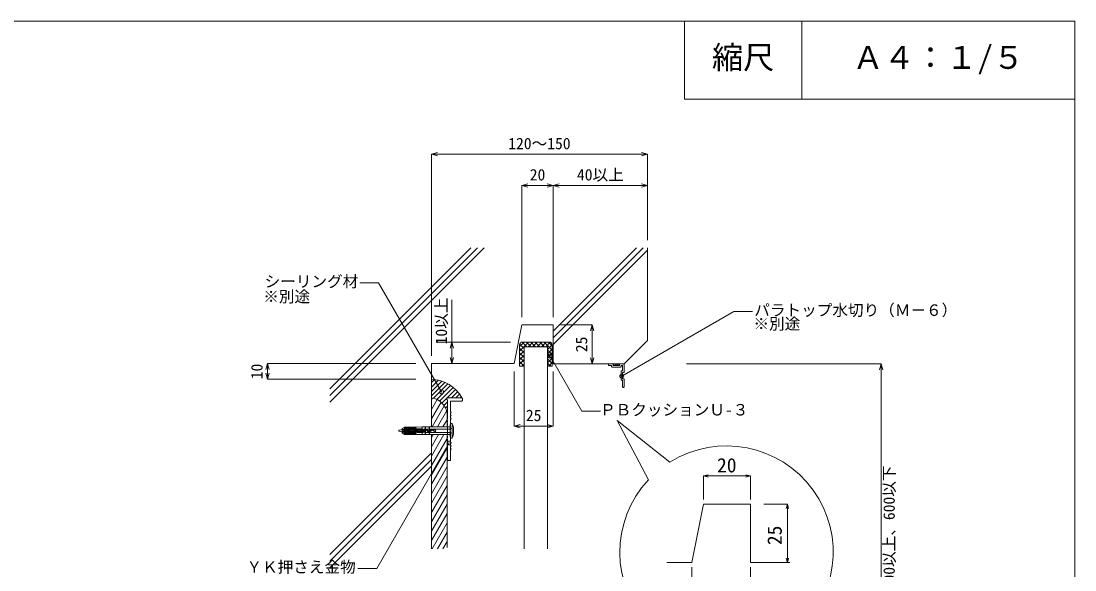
# Model space of a CAD drawing. Units: millimetres, scale not verified, with parts at other scales. Extents: x -675 to 675, y -471 to 460.
# Drawn here: x 0 to 675, y 108 to 460 of the extents above; entities that cross this region are included whole.
import ezdxf
from ezdxf.enums import TextEntityAlignment as Align

# ---------------------------------------------------------------- set-up
doc = ezdxf.new("R2010")
doc.units = ezdxf.units.MM
doc.header["$LTSCALE"] = 5
doc.header["$PDMODE"] = 32
doc.header["$PDSIZE"] = 2.5
doc.layers.add('1-0_芯・寸法線', color=7, linetype='Continuous', lineweight=18)
doc.layers.add('F-F', color=7, linetype='Continuous', lineweight=18)
doc.layers.add('E-E', color=7, linetype='Continuous')
doc.styles.add('ＭＳ ゴシック', font='')
doc.styles.get('ＭＳ ゴシック').set_extended_font_data('MS Gothic')

msp = doc.modelspace()

# ---------------------------------------------------------------- linework, layer by layer
at = {"layer": '1-0_芯・寸法線'}
for p, q in [((262.856, 374.702), (266.719, 375.737)), ((262.856, 374.702), (266.719, 373.666)), ((262.856, 374.702), (401.259, 374.702)), ((262.856, 374.702), (262.856, 245.569)), ((401.259, 374.702), (397.395, 375.737)), ((401.259, 374.702), (397.395, 373.666)), ((401.259, 374.702), (401.259, 319.702)), ((320.818, 354.702), (324.682, 355.737)), ((320.818, 354.702), (340.818, 354.702)), ((320.818, 354.702), (324.682, 353.666)), ((320.818, 354.702), (320.818, 270.383)), ((340.818, 354.702), (336.955, 355.737)), ((340.818, 354.702), (336.955, 353.666)), ((340.818, 354.702), (344.682, 355.737)), ((340.818, 354.702), (401.259, 354.702)), ((340.818, 354.702), (344.682, 353.666)), ((340.818, 354.702), (340.818, 270.383)), ((401.259, 354.702), (397.395, 355.737)), ((401.259, 354.702), (397.395, 353.666)), ((197.856, 215.912), (296.645, 314.702)), ((197.856, 220.155), (292.403, 314.702)), ((197.856, 224.397), (288.16, 314.702)), ((340.818, 257.051), (398.469, 314.702)), ((340.818, 261.294), (394.226, 314.702)), ((340.818, 252.809), (401.259, 313.249)), ((401.259, 255.383), (401.259, 314.702)), ((217.005, 292.378), (229.005, 292.378)), ((269.38, 222.446), (229.005, 292.378)), ((275.856, 240.569), (275.856, 281.492)), ((320.818, 265.383), (315.856, 240.569)), ((320.818, 265.383), (340.818, 265.383)), ((340.818, 265.383), (340.818, 240.383)), ((365.818, 265.383), (345.818, 265.383)), ((365.818, 265.383), (364.783, 261.519)), ((365.818, 240.383), (365.818, 265.383)), ((365.818, 265.383), (366.854, 261.519)), ((265.907, 254.383), (313.519, 254.383)), ((275.856, 254.383), (274.82, 250.519)), ((275.856, 254.383), (276.891, 250.519)), ((319.218, 248.628), (324.973, 254.383)), ((319.218, 251.456), (322.145, 254.383)), ((319.218, 252.383), (319.218, 238.883)), ((319.218, 250.393), (322.218, 247.393)), ((319.348, 253.092), (322.218, 250.222)), ((320.91, 254.359), (323.886, 251.383)), ((338.218, 254.383), (321.218, 254.383)), ((322.218, 251.383), (322.218, 121.921)), ((337.218, 251.383), (322.218, 251.383)), ((323.715, 254.383), (326.715, 251.383)), ((324.802, 251.383), (327.802, 254.383)), ((326.543, 254.383), (329.543, 251.383)), ((327.63, 251.383), (330.63, 254.383)), ((329.371, 254.383), (332.371, 251.383)), ((330.459, 251.383), (333.459, 254.383)), ((332.2, 254.383), (335.2, 251.383)), ((333.287, 251.383), (336.287, 254.383)), ((335.028, 254.383), (340.218, 249.192)), ((336.115, 251.383), (338.969, 254.236)), ((337.218, 249.657), (340.202, 252.641)), ((337.218, 251.383), (337.218, 121.921)), ((337.218, 246.829), (340.218, 249.829)), ((337.857, 254.383), (340.218, 252.021)), ((340.218, 252.383), (340.218, 238.883)), ((386.259, 240.383), (401.259, 255.383)), ((275.856, 240.569), (274.82, 244.432)), ((275.856, 240.569), (276.891, 244.432)), ((319.218, 245.799), (322.218, 248.799)), ((319.218, 247.565), (322.218, 244.565)), ((319.218, 242.971), (322.218, 245.971)), ((319.218, 244.737), (322.218, 241.737)), ((319.218, 240.143), (322.218, 243.143)), ((337.218, 249.364), (340.218, 246.364)), ((337.218, 244), (340.218, 247)), ((337.218, 246.536), (340.218, 243.536)), ((337.218, 241.172), (340.218, 244.172)), ((337.218, 243.707), (340.218, 240.707)), ((365.818, 240.383), (364.783, 244.246)), ((365.818, 240.383), (366.854, 244.246)), ((157.856, 240.569), (156.82, 236.705)), ((157.856, 230.569), (157.856, 240.569)), ((157.856, 240.569), (158.891, 236.705)), ((157.856, 240.569), (252.856, 240.569)), ((262.856, 240.569), (315.856, 240.569)), ((262.856, 240.569), (262.856, 200.068)), ((319.218, 241.908), (322.218, 238.908)), ((319.218, 239.08), (319.416, 238.883)), ((322.218, 238.883), (319.218, 238.883)), ((320.787, 238.883), (322.218, 240.314)), ((337.218, 240.879), (339.215, 238.883)), ((340.218, 238.883), (337.218, 238.883)), ((337.757, 238.883), (340.218, 241.344)), ((340.407, 242.69), (359.187, 210.161)), ((386.259, 240.383), (340.818, 240.383)), ((376.259, 240.083), (376.259, 239.383)), ((378.259, 239.383), (376.259, 239.383)), ((378.959, 240.383), (376.559, 240.383)), ((378.259, 238.683), (378.259, 239.383)), ((378.559, 238.383), (383.959, 238.383)), ((379.259, 239.573), (380.069, 240.383)), ((379.259, 240.083), (379.259, 239.383)), ((383.259, 239.383), (379.259, 239.383)), ((380.483, 239.383), (381.483, 240.383)), ((381.897, 239.383), (382.897, 240.383)), ((383.259, 240.083), (383.259, 239.383)), ((383.559, 240.383), (385.959, 240.383)), ((385.259, 239.383), (384.259, 239.383)), ((384.259, 238.683), (384.259, 239.383)), ((385.259, 235.883), (385.259, 239.383)), ((386.259, 235.183), (386.259, 240.083)), ((550.828, 240.383), (426.259, 240.383)), ((550.828, 240.383), (549.793, 236.519)), ((550.828, -29.619), (550.828, 240.383)), ((550.828, 240.383), (551.863, 236.519)), ((157.856, 230.569), (156.82, 234.432)), ((157.856, 230.569), (158.891, 234.432)), ((157.856, 230.569), (252.856, 230.569)), ((262.856, 228.402), (264.861, 230.407)), ((262.856, 225.574), (267.262, 229.98)), ((315.856, 200.569), (315.856, 235.569)), ((340.818, 200.569), (340.818, 235.569)), ((384.259, 235.583), (384.259, 230.183)), ((384.559, 235.883), (385.259, 235.883)), ((384.559, 229.883), (385.259, 229.883)), ((385.259, 230.883), (385.259, 234.883)), ((385.959, 234.883), (385.259, 234.883)), ((385.959, 230.883), (385.259, 230.883)), ((385.259, 225.683), (385.259, 229.883)), ((386.259, 230.583), (386.259, 225.683)), ((262.856, 222.745), (269.463, 229.353)), ((262.856, 219.917), (271.495, 228.556)), ((264.117, 218.35), (273.377, 227.609)), ((266.232, 217.636), (275.122, 226.526)), ((268.038, 216.614), (276.739, 225.315)), ((272.821, 218.569), (278.232, 223.98)), ((385.559, 225.383), (385.959, 225.383)), ((262.856, 217.273), (263.546, 218.467)), ((262.856, 211.273), (266.467, 217.527)), ((269.58, 215.328), (272.657, 218.405)), ((270.872, 213.791), (273.157, 216.077)), ((282.357, 218.569), (272.657, 218.569)), ((272.657, 217.569), (272.657, 218.569)), ((272.657, 217.569), (273.157, 217.069)), ((273.157, 205.069), (273.157, 217.069)), ((282.357, 216.569), (275.152, 216.569)), ((275.152, 209.819), (275.152, 216.569)), ((275.649, 218.569), (279.603, 222.523)), ((278.478, 218.569), (280.852, 220.943)), ((281.306, 218.569), (281.974, 219.236)), ((282.657, 216.869), (282.657, 218.269)), ((262.856, 205.273), (268.981, 215.883)), ((263.315, 200.068), (271.07, 213.5)), ((266.779, 200.068), (272.571, 210.101)), ((271.902, 211.992), (273.157, 213.248)), ((359.187, 210.161), (371.187, 210.161)), ((270.243, 200.068), (272.856, 204.593)), ((272.856, 208.569), (272.856, 200.068)), ((272.856, 208.569), (272.856, 200.068)), ((273.157, 205.069), (272.856, 204.566)), ((273.157, 204.053), (272.856, 204.566)), ((273.157, 203.056), (272.856, 202.553)), ((273.157, 202.04), (272.856, 202.553)), ((273.157, 203.056), (273.157, 204.053)), ((275.152, 207.84), (275.152, 208.819)), ((275.152, 205.821), (275.152, 206.84)), ((275.152, 198.068), (275.152, 204.821)), ((381.902, 204.232), (415.609, 177.514)), ((381.902, 204.232), (401.785, 166.092)), ((244.105, 198.458), (242.135, 197.862)), ((242.135, 197.275), (244.375, 196.678)), ((244.086, 198.975), (245.612, 199.87)), ((244.086, 198.975), (244.086, 196.162)), ((244.086, 196.162), (245.612, 195.267)), ((244.701, 198.583), (244.105, 198.458)), ((244.105, 198.458), (244.375, 196.678)), ((245.009, 196.553), (244.375, 196.678)), ((244.701, 198.583), (245.009, 196.553)), ((245.317, 198.583), (244.72, 198.458)), ((245.624, 196.556), (244.99, 196.678)), ((245.612, 199.314), (245.306, 199.068)), ((252.43, 199.068), (245.306, 199.068)), ((245.612, 195.823), (245.306, 196.068)), ((252.43, 196.068), (245.306, 196.068)), ((245.317, 198.583), (245.625, 196.553)), ((245.932, 198.583), (245.336, 198.458)), ((245.612, 199.697), (245.411, 199.568)), ((252.503, 199.568), (245.411, 199.568)), ((245.612, 198.707), (245.411, 198.443)), ((252.404, 198.443), (245.411, 198.443)), ((245.612, 196.43), (245.411, 196.693)), ((252.404, 196.693), (245.411, 196.693)), ((246.24, 196.556), (245.606, 196.678)), ((256.825, 200.068), (245.612, 199.87)), ((245.612, 199.697), (245.612, 199.87)), ((253.009, 199.838), (245.612, 199.697)), ((245.612, 199.314), (245.612, 199.568)), ((245.612, 199.314), (253.009, 199.482)), ((245.612, 198.707), (245.612, 199.068)), ((253.009, 198.953), (245.612, 198.707)), ((245.612, 197.568), (245.612, 198.443)), ((245.612, 197.568), (245.612, 196.693)), ((253.009, 196.184), (245.612, 196.43)), ((245.612, 196.43), (245.612, 196.068)), ((245.612, 195.823), (245.612, 195.568)), ((245.612, 195.823), (253.009, 195.655)), ((245.932, 198.583), (246.24, 196.553)), ((246.548, 198.583), (245.951, 198.458)), ((246.855, 196.556), (246.221, 196.678)), ((246.548, 198.583), (246.855, 196.553)), ((247.163, 198.583), (246.567, 198.458)), ((247.47, 196.556), (246.836, 196.678)), ((247.163, 198.583), (247.471, 196.553)), ((247.778, 198.583), (247.182, 198.458)), ((248.086, 196.556), (247.452, 196.678)), ((247.778, 198.583), (248.086, 196.553)), ((248.394, 198.583), (247.797, 198.458)), ((248.701, 196.556), (248.067, 196.678)), ((248.394, 198.583), (248.701, 196.553)), ((249.009, 198.583), (248.413, 198.458)), ((249.316, 196.556), (248.683, 196.678)), ((249.009, 198.583), (249.317, 196.553)), ((249.625, 198.583), (249.028, 198.458)), ((249.932, 196.556), (249.298, 196.678)), ((249.625, 198.583), (249.932, 196.553)), ((250.24, 198.583), (249.644, 198.458)), ((250.547, 196.556), (249.913, 196.678)), ((250.24, 198.583), (250.548, 196.553)), ((250.855, 198.583), (250.259, 198.458)), ((251.163, 196.556), (250.529, 196.678)), ((250.855, 198.583), (251.163, 196.553)), ((251.471, 198.583), (250.874, 198.458)), ((251.778, 196.556), (251.144, 196.678)), ((251.778, 196.556), (251.144, 196.678)), ((251.471, 198.583), (251.778, 196.553)), ((251.471, 198.583), (251.778, 196.553)), ((252.086, 198.583), (251.49, 198.458)), ((252.393, 196.556), (251.759, 196.678)), ((252.086, 198.583), (252.394, 196.553)), ((252.701, 198.583), (252.105, 198.458)), ((253.009, 196.556), (252.375, 196.678)), ((252.701, 198.583), (253.009, 196.553)), ((253.317, 198.583), (252.72, 198.458)), ((253.624, 196.556), (252.99, 196.678)), ((253.317, 198.583), (253.625, 196.553)), ((253.932, 198.583), (253.336, 198.458)), ((254.24, 196.556), (253.606, 196.678)), ((253.748, 198.631), (253.748, 196.506)), ((256.578, 198.756), (253.871, 198.756)), ((256.578, 198.506), (253.871, 198.506)), ((256.578, 196.631), (253.871, 196.631)), ((256.578, 196.381), (253.871, 196.381)), ((253.932, 198.583), (254.24, 196.553)), ((254.548, 198.583), (253.951, 198.458)), ((254.855, 196.556), (254.221, 196.678)), ((254.36, 198.506), (254.36, 196.631)), ((254.548, 198.583), (254.855, 196.553)), ((255.163, 198.583), (254.567, 198.458)), ((255.47, 196.556), (254.836, 196.678)), ((255.163, 198.583), (255.471, 196.553)), ((255.778, 198.583), (255.182, 198.458)), ((256.086, 196.556), (255.452, 196.678)), ((255.778, 198.583), (256.086, 196.553)), ((256.394, 198.583), (255.797, 198.458)), ((256.701, 196.556), (256.067, 196.678)), ((256.394, 198.583), (256.701, 196.553)), ((257.009, 198.583), (256.413, 198.458)), ((256.522, 198.506), (256.522, 196.631)), ((257.316, 196.556), (256.683, 196.678)), ((257.316, 196.556), (256.683, 196.678)), ((257.316, 196.556), (256.683, 196.678)), ((258.718, 200.068), (256.825, 200.068)), ((256.825, 198.689), (256.825, 200.068)), ((256.825, 198.256), (256.825, 196.881)), ((256.825, 196.448), (256.825, 195.068)), ((257.009, 198.583), (257.317, 196.553)), ((257.009, 198.583), (257.317, 196.553)), ((257.009, 198.583), (257.317, 196.553)), ((257.625, 198.583), (257.028, 198.458)), ((257.071, 198.256), (257.071, 197.943)), ((257.071, 197.193), (257.071, 196.881)), ((257.932, 196.556), (257.298, 196.678)), ((258.332, 197.693), (257.317, 197.693)), ((258.332, 197.443), (257.317, 197.443)), ((257.625, 198.583), (257.932, 196.553)), ((257.625, 197.693), (257.625, 197.443)), ((258.24, 198.583), (257.644, 198.458)), ((258.547, 196.556), (257.913, 196.678)), ((258.24, 198.583), (274.855, 198.583)), ((258.24, 198.583), (258.548, 196.553)), ((258.547, 196.556), (258.547, 198.583)), ((258.548, 196.553), (274.855, 196.553)), ((258.718, 200.068), (258.718, 198.205)), ((258.718, 197.604), (258.718, 195.068)), ((261.425, 200.068), (258.993, 200.068)), ((258.993, 200.068), (258.993, 198.271)), ((258.993, 197.676), (258.993, 195.068)), ((261.425, 200.068), (261.425, 197.447)), ((261.425, 196.853), (261.425, 195.068)), ((274.363, 200.068), (261.701, 200.068)), ((261.701, 200.068), (261.701, 197.494)), ((261.701, 196.896), (261.701, 195.068)), ((273.157, 201.058), (272.856, 200.555)), ((273.157, 200.042), (272.856, 200.555)), ((273.157, 199.045), (272.856, 198.541)), ((273.157, 198.028), (272.856, 198.541)), ((273.157, 197.062), (272.856, 196.559)), ((273.157, 196.046), (272.856, 196.559)), ((273.157, 201.058), (273.157, 202.04)), ((273.157, 199.045), (273.157, 200.042)), ((273.157, 197.062), (273.157, 198.028)), ((273.157, 195.064), (273.157, 196.046)), ((274.855, 201.6), (274.855, 193.537)), ((274.855, 198.583), (276.086, 199.208)), ((275.152, 190.311), (275.152, 197.068)), ((276.086, 202.318), (275.305, 202.231)), ((276.086, 197.568), (276.086, 202.318)), ((276.086, 201.513), (276.086, 193.624)), ((276.086, 197.568), (276.086, 192.818)), ((277.009, 197.568), (277.009, 199.7)), ((277.009, 197.568), (277.009, 195.437)), ((315.856, 200.569), (319.719, 201.604)), ((315.856, 200.569), (340.818, 200.569)), ((315.856, 200.569), (319.719, 199.533)), ((340.818, 200.569), (336.955, 201.604)), ((340.818, 200.569), (336.955, 199.533)), ((274.155, 189.73), (227.8, 109.441)), ((245.612, 195.44), (245.411, 195.568)), ((252.503, 195.568), (245.411, 195.568)), ((245.612, 195.44), (245.612, 195.267)), ((253.009, 195.299), (245.612, 195.44)), ((256.825, 195.068), (245.612, 195.267)), ((258.718, 195.068), (256.825, 195.068)), ((261.425, 195.068), (258.993, 195.068)), ((274.363, 195.068), (261.701, 195.068)), ((262.856, 181.273), (270.821, 195.068)), ((262.856, 187.273), (267.357, 195.068)), ((262.856, 193.273), (263.893, 195.068)), ((262.856, 195.068), (262.856, 121.921)), ((262.856, 181.273), (270.821, 195.068)), ((262.856, 175.273), (272.856, 192.593)), ((262.856, 175.273), (272.856, 192.593)), ((272.856, 195.068), (272.856, 122.732)), ((273.157, 195.064), (272.856, 194.561)), ((273.157, 194.048), (272.856, 194.561)), ((273.157, 193.067), (272.856, 192.563)), ((273.157, 192.05), (272.856, 192.563)), ((273.157, 191.084), (272.856, 190.581)), ((273.157, 190.068), (272.856, 190.581)), ((273.157, 193.067), (273.157, 194.048)), ((273.157, 191.084), (273.157, 192.05)), ((273.157, 178.869), (273.157, 190.068)), ((275.152, 188.314), (275.152, 189.311)), ((276.086, 192.818), (275.305, 192.906)), ((197.856, 118.331), (262.856, 183.331)), ((262.856, 169.273), (272.856, 186.593)), ((262.856, 169.273), (272.856, 186.593)), ((275.152, 186.305), (275.152, 187.314)), ((275.152, 178.869), (275.152, 185.305)), ((197.856, 114.089), (262.856, 179.089)), ((262.856, 163.273), (272.856, 180.593)), ((262.856, 163.273), (272.856, 180.593)), ((274.852, 178.569), (273.457, 178.569)), ((197.856, 109.846), (262.856, 174.846)), ((262.856, 157.273), (272.856, 174.593)), ((262.856, 157.273), (272.856, 174.593)), ((437.171, 168.59), (440.069, 169.366)), ((467.171, 168.59), (464.274, 169.366)), ((262.856, 151.273), (272.856, 168.593)), ((262.856, 151.273), (272.856, 168.593)), ((262.856, 145.273), (272.856, 162.593)), ((262.856, 145.273), (272.856, 162.593)), ((437.171, 168.59), (467.171, 168.59)), ((437.171, 168.59), (440.069, 167.813)), ((437.171, 168.59), (437.171, 153.59)), ((467.171, 168.59), (464.274, 167.813)), ((467.171, 168.59), (467.171, 153.59)), ((262.856, 139.273), (272.856, 156.593)), ((262.856, 139.273), (272.856, 156.593)), ((262.856, 133.273), (272.856, 150.593)), ((262.856, 133.273), (272.856, 150.593)), ((437.171, 150.59), (429.671, 113.09)), ((437.171, 150.59), (467.171, 150.59)), ((467.171, 150.59), (467.171, 113.09)), ((490.805, 150.59), (475.805, 150.59)), ((490.805, 150.59), (490.029, 147.692)), ((490.805, 113.09), (490.805, 150.59)), ((490.805, 150.59), (491.581, 147.692)), ((262.856, 127.273), (272.856, 144.593)), ((262.856, 127.273), (272.856, 144.593)), ((263.23, 121.921), (272.856, 138.593)), ((263.23, 121.921), (272.856, 138.593)), ((266.694, 121.921), (272.856, 132.593)), ((266.694, 121.921), (272.856, 132.593)), ((270.158, 121.921), (272.856, 126.593)), ((270.158, 121.921), (272.856, 126.593)), ((490.805, 113.09), (490.029, 115.987)), ((490.805, 113.09), (491.581, 115.987)), ((215.8, 109.441), (227.8, 109.441)), ((413.664, 113.09), (429.671, 113.09)), ((429.671, 95.09), (429.671, 110.09)), ((467.171, 113.09), (492.291, 113.09)), ((467.171, 95.09), (467.171, 110.09))]:
    msp.add_line(p, q, dxfattribs=at)
for points in [[(384.759, 232.579), (456.47, 273.981), (468.47, 273.981)], [(275.152, 209.819), (275.452, 209.319), (275.152, 208.819)], [(275.152, 207.84), (275.452, 207.34), (275.152, 206.84)], [(275.152, 205.821), (275.452, 205.321), (275.152, 204.821)], [(275.152, 198.068), (274.852, 197.568), (275.152, 197.068)], [(274.855, 198.583), (274.855, 196.553), (276.086, 195.928)], [(275.152, 190.311), (275.452, 189.811), (275.152, 189.311)], [(275.152, 188.314), (275.452, 187.814), (275.152, 187.314)], [(275.152, 186.305), (275.452, 185.805), (275.152, 185.305)]]:
    msp.add_lwpolyline(points, dxfattribs=at)
for centre, radius, start, end in [((321.218, 252.383), 2, 90, 180), ((338.218, 252.383), 2, 0, 90), ((376.559, 240.083), 0.3, 90, 180), ((378.559, 238.683), 0.3, 180, 270), ((378.959, 240.083), 0.3, 0, 90), ((383.559, 240.083), 0.3, 90, 180), ((383.959, 238.683), 0.3, 270, 0), ((385.959, 240.083), 0.3, 0, 90), ((261.993, 207.321), 23.264, 28.91375, 87.87601), ((384.559, 235.583), 0.3, 90, 180), ((384.559, 230.183), 0.3, 180, 270), ((385.959, 235.183), 0.3, 270, 0), ((385.959, 230.583), 0.3, 0, 90), ((385.559, 225.683), 0.3, 180, 270), ((385.959, 225.683), 0.3, 270, 0), ((261.55, 207.263), 11.381, 6.58685, 83.41315), ((282.357, 218.269), 0.3, 0, 90), ((282.357, 216.869), 0.3, 270, 0), ((451.839, 119.589), 68.322, 137.10641, 122.02478), ((273.457, 178.869), 0.3, 180, 270), ((274.852, 178.869), 0.3, 270, 0)]:
    msp.add_arc(centre, radius, start, end, dxfattribs=at)
for centre, major_axis, ratio, start_param, end_param in [((242.24, 197.568), (0, 0.312), 0.984615, 0.3490659, 2.7925268), ((252.404, 199.068), (0, 0.625), 0.984615, 3.1415686, 4.5262609), ((252.404, 196.068), (0, 0.625), 0.984615, 4.8985171, 6.2832094), ((252.43, 199.693), (0, 0.625), 0.984615, 3.1415835, 4.3668211), ((252.43, 195.443), (0, 0.625), 0.984615, 5.0579569, 6.2831945), ((252.503, 200.193), (0, 0.625), 0.984615, 3.1415926, 4.1068198), ((253.871, 198.631), (0, 0.125), 0.984615, 6.2831853, 9.424778), ((253.871, 196.506), (0, 0.125), 0.984615, 6.2831853, 7.8539816), ((253.871, 196.506), (0, 0.125), 0.984615, 1.5707963, 3.1415927), ((256.578, 198.256), (0, 0.5), 0.984615, 4.712389, 6.2831853), ((256.578, 198.256), (0, 0.25), 0.984615, 4.712389, 6.2831853), ((256.578, 196.881), (0, 0.25), 0.984615, 3.1415927, 4.712389), ((256.578, 196.881), (0, 0.5), 0.984615, 3.1415927, 4.712389), ((257.317, 197.943), (0, 0.25), 0.984615, 1.5707963, 3.1415927), ((257.317, 197.193), (0, 0.25), 0.984615, 6.2831853, 7.8539816), ((257.871, 197.943), (0, 0.25), 0.984615, 3.1415926, 3.9600705), ((259.219, 196.662), (0, 1.625), 0.984615, 5.5303847, 7.1016632), ((258.332, 197.443), (0, 0.25), 0.984615, 5.7420858, 6.2831853), ((258.332, 197.693), (0, 0.25), 0.984615, 3.1415927, 3.6826922), ((259.219, 196.193), (0, 1.5), 0.984615, 5.5303611, 6.8242848), ((259.219, 198.943), (0, 1.5), 0.984615, 2.6004931, 2.7304548), ((258.855, 200.193), (0, 0.188), 0.984615, 2.300524, 3.9826613), ((259.219, 198.943), (0, 1.5), 0.984615, 3.5527305, 3.8761483), ((261.322, 196.662), (0, 1.625), 0.984615, 0.7170457, 0.7692857), ((261.322, 198.475), (0, 1.625), 0.984615, 2.3894412, 3.8937441), ((259.219, 198.475), (0, 1.625), 0.984615, 3.8586383, 3.9659091), ((261.322, 198.943), (0, 1.5), 0.984615, 2.3894717, 3.8937136), ((261.322, 196.193), (0, 1.5), 0.984615, 0.4111379, 0.6797399), ((261.563, 200.193), (0, 0.188), 0.984615, 2.300524, 3.9826613), ((261.322, 196.193), (0, 1.5), 0.984615, 5.5307109, 5.8720474), ((263.425, 196.662), (0, 1.625), 0.984615, 5.5643851, 7.0359859), ((263.425, 198.475), (0, 1.625), 0.984615, 2.3891183, 2.424547), ((261.322, 196.662), (0, 1.625), 0.984615, 5.5307109, 5.5661396), ((263.425, 196.193), (0, 1.5), 0.984615, 5.4776983, 7.0360095), ((263.425, 198.943), (0, 1.5), 0.984615, 2.3887684, 2.7304548), ((263.425, 198.943), (0, 1.5), 0.984615, 3.5527305, 3.9323051), ((265.009, 197.568), (0, 0.625), 0.984615, 2.1381187, 7.3225704), ((274.363, 200.568), (0, 0.5), 0.984615, 3.1415924, 4.712389), ((275.348, 201.6), (0, 0.633), 0.777328, 0.0872665, 1.5707963), ((276.177, 201.014), (0, 0.513), 0.777328, 5.1964622, 6.5129023), ((271.083, 197.568), (0, 7.917), 0.777328, 4.9850364, 5.1964622), ((252.503, 194.943), (0, 0.625), 0.984615, 5.3179582, 6.2831853), ((258.855, 194.943), (0, 0.188), 0.984615, 5.4421166, 7.124254), ((261.563, 194.943), (0, 0.188), 0.984615, 5.4421166, 7.124254), ((274.363, 194.568), (0, 0.5), 0.984615, 4.712389, 6.2831856), ((275.348, 193.537), (0, 0.633), 0.777328, 1.5707963, 3.0543262), ((276.177, 194.123), (0, 0.513), 0.777328, 2.9118756, 4.2283158), ((271.083, 197.568), (0, 7.917), 0.777328, 4.2283158, 4.4397415)]:
    msp.add_ellipse(centre, major_axis=major_axis, ratio=ratio, start_param=start_param, end_param=end_param, dxfattribs=at)
for p in [(338.718, 245.412), (384.759, 232.579), (269.38, 222.446), (274.155, 189.73)]:
    msp.add_point(p, dxfattribs=at)
at = {"layer": 'F-F'}
msp.add_line((500, 460), (500, 410), dxfattribs=at)
for points in [[(-675, 460), (675, 460), (675, -440), (-675, -440)], [(425, 460), (425, 410), (675, 410)]]:
    msp.add_lwpolyline(points, dxfattribs=at)

# ---------------------------------------------------------------- texts
at = {"layer": '1-0_芯・寸法線', "style": 'ＭＳ ゴシック'}
for s, height, p in [('120～150', 7.331, (312.057, 375.702)), ('20', 7.331, (325.818, 355.702)), ('40以上', 7.331, (356.039, 355.702)), ('シーリング材', 7.331, (155.995, 287.378)), ('※別途', 7.331, (155.128, 277.667)), ('パラトップ水切り（Ｍ－６）', 7.331, (469.631, 268.981)), ('※別途', 7.331, (469.086, 260.238)), ('25', 7.331, (323.337, 201.569)), ('ＰＢクッションＵ-３', 7.331, (370.824, 205.161)), ('20', 9.164, (445.782, 168.14)), ('ＹＫ押さえ金物', 7.331, (144.358, 104.441))]:
    msp.add_text(s, height=height, dxfattribs=at).set_placement(p, align=Align.BOTTOM_LEFT)
for s, height, p in [('10以上', 7.331, (275.013, 252.886)), ('25', 7.331, (364.818, 247.883)), ('10', 7.331, (156.856, 230.569)), ('仕上げ面から300以上、600以下', 7.331, (561.828, 35.382)), ('25', 9.164, (489.964, 124.34))]:
    msp.add_text(s, height=height, rotation=90, dxfattribs=at).set_placement(p, align=Align.BOTTOM_LEFT)
at = {"layer": 'E-E', "style": 'ＭＳ ゴシック'}
for s, p in [('縮尺', (442.5, 425)), ('Ａ４：１/５', (532.5, 425))]:
    msp.add_text(s, height=14.66, dxfattribs=at).set_placement(p, align=Align.BOTTOM_LEFT)

doc.saveas('drawing.dxf')
